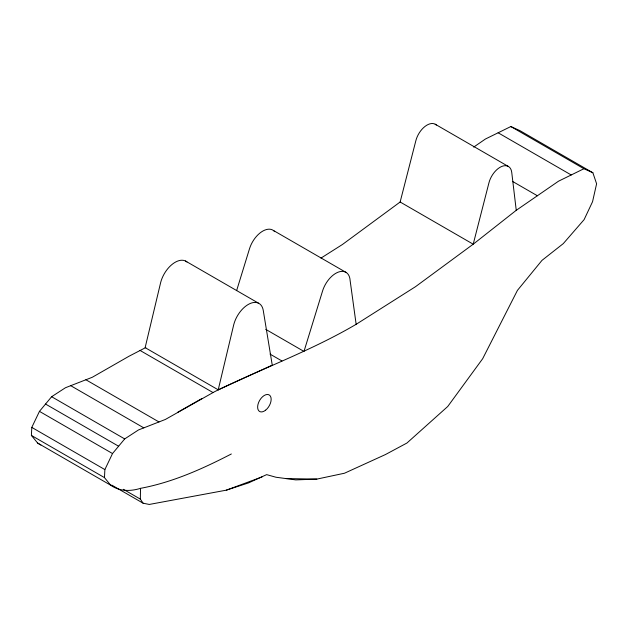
<?xml version="1.0" encoding="UTF-8"?>
<svg xmlns="http://www.w3.org/2000/svg" width="628" height="628" viewBox="0 0 628 628"><rect width="100%" height="100%" fill="white"/><g stroke="black" fill="none" stroke-linecap="round" stroke-linejoin="round"><path stroke-width="0.94" d="M473.7 147.101L485.436 139.016L510.847 126.542L519.811 130.577L592.879 172.763L596.6 183.784L592.549 201.714L584.111 219.627L563.277 243.617L541.98 260.377L517.433 290.379L482.673 358.706L447.748 406.481L406.944 443.023L385.419 454.562L344.497 473.222L316.818 479.109L295.764 479.894L275.982 477.241L266.641 474.635L248.547 482.901L226.316 490.162L149.26 504.449L143.09 503.185L140.342 499.119L140.515 488.341C172.606 482.328 202.514 468.865 231.347 453.973M40.867 445.017A81.075 46.81 -60 0 1 37.609 443.023L31.4 435.432L31.793 427.401L39.454 411.364L51.629 396.723L65.445 387.743L92.285 377.271L128.983 356.257L145.814 347.527M140.515 488.341A81.075 46.81 -60 0 1 110.677 485.209L104.476 477.618L104.868 469.587L112.522 453.549L124.697 438.917L138.513 429.929L165.36 419.457L214.643 391.668C261.562 368.691 310.986 350.832 356.147 324.315L415.5 286.69L473.214 244.198L516.247 210.309L558.504 181.202L583.922 168.736L592.879 172.763M218.214 389.823L233.749 324.652A21.635 12.489 -60 0 1 249.449 303.834A21.635 12.489 -60 0 1 263.258 310.452L272.254 365.158L218.214 389.823L145.139 347.637L160.674 282.467A21.635 12.489 -60 0 1 172.472 264.098A21.635 12.489 -60 0 1 186.971 261.978M320.994 258.092L342.433 244.504L400.138 202.004L415.807 140.868A16.658 9.616 -60 0 1 425.046 126.409A16.658 9.616 -60 0 1 436.35 125.051M236.623 290.638L249.489 248.798A20.355 11.751 -60 0 1 261.413 231.944A20.355 11.751 -60 0 1 274.687 231.638M177.591 412.345L202.059 398.442M226.316 490.162L262.104 476.903M285.873 478.567L316.818 479.109M510.847 126.542L583.922 168.736M498.137 132.783L571.213 174.969M435.18 124.211L508.248 166.396M512.738 181.531L537.38 195.755M400.138 202.004L473.214 244.198L488.882 183.054A16.658 9.616 -60 0 1 501.191 166.703A16.658 9.616 -60 0 1 511.742 172.417L516.247 210.309M273.376 230.452L346.452 272.638M185.433 260.989L258.508 303.175M265.746 329.355L303.983 351.429L322.564 290.984A20.355 11.751 -60 0 1 338.202 272.159A20.355 11.751 -60 0 1 350.126 280.528L356.147 324.315M270.04 354.098L281.933 360.967M139.918 350.361L212.994 392.547M85.895 379.759L158.97 421.953M70.721 385.678L143.796 427.872M51.629 396.723L124.697 438.917M45.538 404.047L118.614 446.233M39.454 411.364L112.522 453.549M31.793 427.401L104.868 469.587M31.4 435.432L104.476 477.618M123.347 489.306L140.342 499.119M111.651 485.036L143.09 503.185M37.602 443.023L110.677 485.209M265.605 410.186A9.561 5.519 -60 0 0 269.553 395.177A9.561 5.519 -60 0 0 258.029 404.236A9.561 5.519 -60 0 0 265.605 410.186"/></g></svg>
